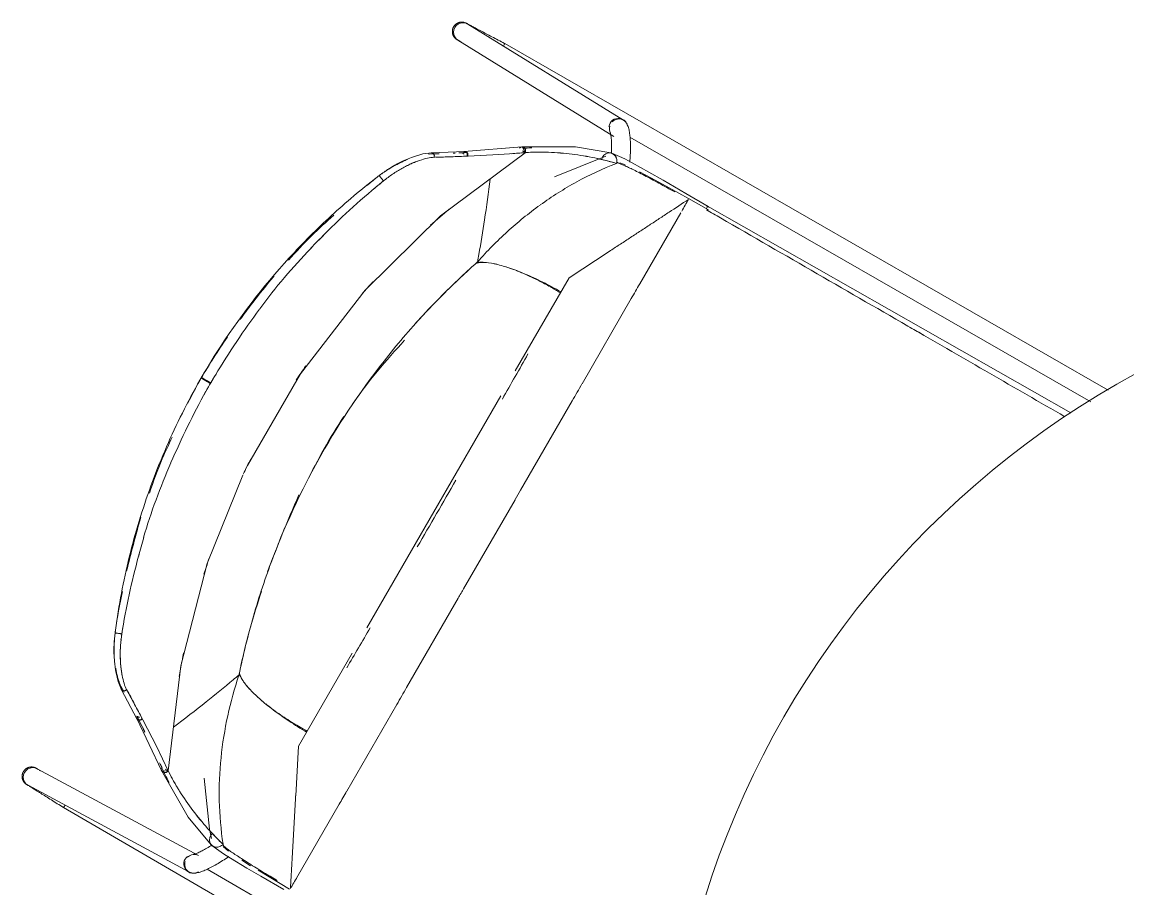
# Model space of a CAD drawing. Header units: millimetres. Extents: x 155927 to 317870, y -36033 to 97293.
# Drawn here: x 194627 to 195272, y 33082 to 33588 of the extents above; entities that cross this region are included whole.
import ezdxf

# ---------------------------------------------------------------- set-up
doc = ezdxf.new("R2010")
doc.units = ezdxf.units.MM
doc.header["$MEASUREMENT"] = 0
doc.layers.add('I-FURN', color=8, linetype='CONTINUOUS', lineweight=9)

msp = doc.modelspace()

# ---------------------------------------------------------------- linework, layer by layer
at = {"layer": 'I-FURN'}
for p, q in [((194878.51, 33583.99), (194878.58, 33584.2)), ((194878.58, 33584.2), (194878.66, 33584.41)), ((194878.66, 33584.41), (194878.75, 33584.61)), ((194878.75, 33584.61), (194878.85, 33584.8)), ((194878.85, 33584.8), (194878.95, 33585)), ((194878.95, 33585), (194878.96, 33585.02)), ((194878.96, 33585.02), (194879.08, 33585.21)), ((194879.08, 33585.21), (194879.2, 33585.39)), ((194879.13, 33583.32), (194879.67, 33584.64)), ((194879.2, 33585.39), (194879.33, 33585.57)), ((194879.33, 33585.57), (194879.46, 33585.74)), ((194879.46, 33585.74), (194879.6, 33585.91)), ((194879.6, 33585.91), (194879.75, 33586.08)), ((194879.67, 33584.64), (194880.54, 33585.79)), ((194879.75, 33586.08), (194879.91, 33586.23)), ((194879.91, 33586.23), (194880.07, 33586.38)), ((194880.07, 33586.38), (194880.23, 33586.52)), ((194880.23, 33586.52), (194880.41, 33586.66)), ((194880.41, 33586.66), (194880.58, 33586.79)), ((194880.54, 33585.79), (194881.66, 33586.67)), ((194880.58, 33586.79), (194880.77, 33586.91)), ((194880.77, 33586.91), (194880.95, 33587.03)), ((194880.95, 33587.03), (194881.15, 33587.14)), ((194881.15, 33587.14), (194881.34, 33587.24)), ((194881.34, 33587.24), (194881.54, 33587.33)), ((194881.54, 33587.33), (194881.75, 33587.41)), ((194881.66, 33586.67), (194882.97, 33587.24)), ((194881.75, 33587.41), (194881.95, 33587.49)), ((194881.95, 33587.49), (194882.16, 33587.55)), ((194882.16, 33587.55), (194882.37, 33587.61)), ((194882.37, 33587.61), (194882.59, 33587.66)), ((194882.59, 33587.66), (194882.8, 33587.7)), ((194882.8, 33587.7), (194883.02, 33587.74)), ((194882.97, 33587.24), (194884.36, 33587.44)), ((194883.02, 33587.74), (194883.24, 33587.76)), ((194883.24, 33587.76), (194883.46, 33587.78)), ((194883.46, 33587.78), (194883.68, 33587.78)), ((194883.68, 33587.78), (194883.9, 33587.78)), ((194883.9, 33587.78), (194884.12, 33587.77)), ((194884.12, 33587.77), (194884.34, 33587.75)), ((194884.34, 33587.75), (194884.56, 33587.72)), ((194884.36, 33587.44), (194885.76, 33587.27)), ((194884.56, 33587.72), (194884.77, 33587.68)), ((194884.77, 33587.68), (194884.99, 33587.64)), ((194884.99, 33587.64), (194885.2, 33587.58)), ((194885.2, 33587.58), (194885.41, 33587.52)), ((194885.41, 33587.52), (194885.62, 33587.45)), ((194885.62, 33587.45), (194885.83, 33587.37)), ((194885.76, 33587.27), (194887.06, 33586.74)), ((194885.83, 33587.37), (194886.03, 33587.28)), ((194886.03, 33587.28), (194886.23, 33587.19)), ((194886.23, 33587.19), (194886.31, 33587.14)), ((194886.32, 33587.14), (194886.31, 33587.14)), ((194886.31, 33587.14), (194886.33, 33587.13)), ((194886.36, 33587.12), (194886.32, 33587.14)), ((194886.33, 33587.13), (194886.38, 33587.1)), ((194886.44, 33587.08), (194886.36, 33587.12)), ((194886.38, 33587.1), (194886.48, 33587.05)), ((194886.55, 33587.01), (194886.44, 33587.08)), ((194886.48, 33587.05), (194886.61, 33586.98)), ((194886.71, 33586.93), (194886.55, 33587.01)), ((194886.61, 33586.98), (194886.78, 33586.89)), ((194886.9, 33586.83), (194886.71, 33586.93)), ((194886.78, 33586.89), (194886.99, 33586.78)), ((194886.99, 33586.78), (194887.23, 33586.66)), ((194978.16, 33530.47), (194887.2, 33586.66)), ((194887.23, 33586.66), (194887.51, 33586.51)), ((194887.51, 33586.51), (194887.82, 33586.34)), ((194887.82, 33586.34), (194888.17, 33586.16)), ((194888.17, 33586.16), (194888.56, 33585.95)), ((194888.56, 33585.95), (194888.97, 33585.73)), ((194888.97, 33585.73), (194889.43, 33585.49)), ((194889.43, 33585.49), (194889.91, 33585.24)), ((194889.91, 33585.24), (194890.43, 33584.96)), ((194890.43, 33584.96), (194890.98, 33584.67)), ((194890.98, 33584.67), (194891.55, 33584.36)), ((194891.55, 33584.36), (194892.16, 33584.04)), ((194878.23, 33582.26), (194878.24, 33582.48)), ((194878.24, 33582.04), (194878.23, 33582.26)), ((194878.24, 33582.48), (194878.25, 33582.7)), ((194878.25, 33581.82), (194878.24, 33582.04)), ((194878.25, 33582.7), (194878.27, 33582.92)), ((194878.28, 33581.6), (194878.25, 33581.82)), ((194878.27, 33582.92), (194878.3, 33583.14)), ((194878.31, 33581.39), (194878.28, 33581.6)), ((194878.3, 33583.14), (194878.34, 33583.36)), ((194878.35, 33581.17), (194878.31, 33581.39)), ((194878.34, 33583.36), (194878.39, 33583.57)), ((194878.4, 33580.96), (194878.35, 33581.17)), ((194878.39, 33583.57), (194878.44, 33583.78)), ((194878.45, 33580.74), (194878.4, 33580.96)), ((194878.44, 33583.78), (194878.51, 33583.99)), ((194878.52, 33580.53), (194878.45, 33580.74)), ((194878.59, 33580.33), (194878.52, 33580.53)), ((194878.68, 33580.12), (194878.59, 33580.33)), ((194878.77, 33579.92), (194878.68, 33580.12)), ((194878.87, 33579.73), (194878.77, 33579.92)), ((194878.97, 33579.53), (194878.87, 33579.73)), ((194878.93, 33581.9), (194879.13, 33583.32)), ((194879.1, 33580.49), (194878.93, 33581.9)), ((194879.09, 33579.34), (194878.97, 33579.53)), ((194879.21, 33579.16), (194879.09, 33579.34)), ((194879.63, 33579.17), (194879.1, 33580.49)), ((194879.34, 33578.98), (194879.21, 33579.16)), ((194879.47, 33578.81), (194879.34, 33578.98)), ((194879.61, 33578.64), (194879.47, 33578.81)), ((194879.76, 33578.48), (194879.61, 33578.64)), ((194880.48, 33578.05), (194879.63, 33579.17)), ((194879.92, 33578.32), (194879.76, 33578.48)), ((194880.08, 33578.17), (194879.92, 33578.32)), ((194880.25, 33578.03), (194880.08, 33578.17)), ((194880.42, 33577.89), (194880.25, 33578.03)), ((194880.6, 33577.77), (194880.42, 33577.89)), ((194881.59, 33577.2), (194880.48, 33578.05)), ((194880.78, 33577.64), (194880.6, 33577.77)), ((194892.16, 33584.04), (194892.8, 33583.71)), ((194892.8, 33583.71), (194893.46, 33583.35)), ((194893.46, 33583.35), (194894.15, 33582.99)), ((194894.15, 33582.99), (194894.86, 33582.61)), ((194894.86, 33582.61), (194895.6, 33582.22)), ((194895.6, 33582.22), (194896.36, 33581.82)), ((194896.36, 33581.82), (194897.15, 33581.4)), ((194897.15, 33581.4), (194897.95, 33580.98)), ((194897.95, 33580.98), (194898.77, 33580.54)), ((194898.77, 33580.54), (194899.61, 33580.09)), ((194899.61, 33580.09), (194900.47, 33579.64)), ((194900.47, 33579.64), (194901.34, 33579.18)), ((194901.34, 33579.18), (194902.23, 33578.71)), ((194902.23, 33578.71), (194903.13, 33578.23)), ((194903.13, 33578.23), (194904.03, 33577.75)), ((194904.03, 33577.75), (194904.95, 33577.27)), ((194880.97, 33577.53), (194880.78, 33577.64)), ((194881.16, 33577.42), (194880.97, 33577.53)), ((194881.18, 33577.41), (194881.16, 33577.42)), ((194881.16, 33577.42), (194881.18, 33577.41)), ((194881.23, 33577.39), (194881.18, 33577.41)), ((194881.18, 33577.41), (194881.24, 33577.38)), ((194881.32, 33577.34), (194881.23, 33577.39)), ((194881.24, 33577.38), (194881.33, 33577.33)), ((194881.45, 33577.27), (194881.32, 33577.34)), ((194881.33, 33577.33), (194881.46, 33577.26)), ((194881.45, 33577.28), (194972.38, 33521.11)), ((194881.61, 33577.18), (194881.45, 33577.27)), ((194881.46, 33577.26), (194881.63, 33577.17)), ((194881.81, 33577.08), (194881.61, 33577.18)), ((194881.63, 33577.17), (194881.75, 33577.11)), ((194882.05, 33576.95), (194881.81, 33577.08)), ((194882.33, 33576.8), (194882.05, 33576.95)), ((194882.64, 33576.64), (194882.33, 33576.8)), ((194882.99, 33576.46), (194882.64, 33576.64)), ((194883.37, 33576.25), (194882.99, 33576.46)), ((194904.95, 33577.27), (194905.88, 33576.78)), ((194905.88, 33576.78), (194906.81, 33576.28)), ((194906.81, 33576.28), (194907.75, 33575.79)), ((194907.75, 33575.79), (194908.69, 33575.29)), ((194908.01, 33573.68), (194908.43, 33574.49)), ((194908.43, 33574.49), (194908.69, 33575.03)), ((194908.69, 33575.29), (194908.76, 33575.25)), ((194908.69, 33575.03), (194908.77, 33575.25)), ((195260.69, 33373.07), (194908.77, 33575.25)), ((194979.32, 33529.57), (194979.8, 33528.87)), ((194979.8, 33528.87), (194980.18, 33528.19)), ((194980.18, 33528.19), (194980.48, 33527.53)), ((194980.48, 33527.53), (194980.73, 33526.88)), ((194980.73, 33526.88), (194980.94, 33526.24)), ((194980.94, 33526.24), (194981.12, 33525.59)), ((194970.34, 33523.28), (194970.35, 33523.23)), ((194970.35, 33523.23), (194970.4, 33523.1)), ((194970.4, 33523.1), (194970.46, 33522.89)), ((194970.46, 33522.89), (194970.53, 33522.62)), ((194970.53, 33522.62), (194970.6, 33522.28)), ((194970.6, 33522.28), (194970.67, 33521.88)), ((194970.67, 33521.88), (194970.74, 33521.43)), ((194970.74, 33521.43), (194970.81, 33520.93)), ((194970.81, 33520.93), (194970.87, 33520.38)), ((194970.87, 33520.38), (194970.93, 33519.79)), ((194970.93, 33519.79), (194970.98, 33519.16)), ((194981.12, 33525.59), (194981.28, 33524.93)), ((194981.28, 33524.93), (194981.42, 33524.25)), ((194981.42, 33524.25), (194981.55, 33523.56)), ((194981.55, 33523.56), (194981.65, 33522.84)), ((194981.65, 33522.84), (194981.75, 33522.1)), ((194981.75, 33522.1), (194981.83, 33521.34)), ((194981.76, 33520.64), (195250.6, 33366.19)), ((194981.83, 33521.34), (194981.91, 33520.56)), ((194981.91, 33520.56), (194981.97, 33519.74)), ((194981.97, 33519.74), (194982.02, 33518.91)), ((194885.16, 33512.28), (194918.67, 33514.92)), ((194918.67, 33514.92), (194949.98, 33515.03)), ((194920.62, 33511.64), (194919.1, 33514.92)), ((194919.1, 33514.92), (194919.57, 33514.82)), ((194919.57, 33514.82), (194920, 33514.62)), ((194920, 33514.62), (194920.38, 33514.32)), ((194920.38, 33514.32), (194920.68, 33513.94)), ((194920.68, 33513.94), (194920.88, 33513.51)), ((194920.88, 33513.51), (194920.98, 33513.03)), ((194949.98, 33515.03), (194970.73, 33511.46)), ((194970.98, 33519.16), (194971.02, 33518.49)), ((194971.02, 33518.49), (194971.06, 33517.78)), ((194971.06, 33517.78), (194971.09, 33517.04)), ((194971.09, 33517.04), (194971.11, 33516.26)), ((194971.11, 33513.77), (194971.1, 33512.88)), ((194971.11, 33516.26), (194971.12, 33515.46)), ((194971.12, 33514.63), (194971.11, 33513.77)), ((194971.12, 33515.46), (194971.12, 33514.63)), ((194982.02, 33518.91), (194982.06, 33518.05)), ((194982.06, 33518.05), (194982.09, 33517.16)), ((194982.09, 33517.16), (194982.11, 33516.25)), ((194982.11, 33513.4), (194982.09, 33512.41)), ((194982.11, 33516.25), (194982.12, 33515.32)), ((194982.12, 33514.37), (194982.11, 33513.4)), ((194982.12, 33515.32), (194982.12, 33514.37)), ((194844.72, 33504.27), (194849.58, 33506.8)), ((194849.58, 33506.8), (194854.32, 33508.83)), ((194854.32, 33508.83), (194860.94, 33510.88)), ((194860.94, 33510.88), (194866.27, 33511.55)), ((194864.24, 33510.78), (194870.38, 33510.99)), ((194866.1, 33511.54), (194885.59, 33512.3)), ((194874.11, 33509.09), (194867.49, 33508.88)), ((194920.74, 33511.57), (194871.36, 33474.66)), ((194878.69, 33511.32), (194879.9, 33511.37)), ((194887.53, 33509.59), (194881.18, 33509.34)), ((194882.27, 33511.47), (194884.23, 33511.56)), ((194883.96, 33511.55), (194885.16, 33510.67)), ((194884.23, 33511.56), (194886.58, 33511.67)), ((194884.97, 33512.25), (194884.59, 33512.12)), ((194885.38, 33512.27), (194884.97, 33512.25)), ((194885.78, 33512.18), (194885.38, 33512.27)), ((194886.14, 33511.98), (194885.78, 33512.18)), ((194886.69, 33511.31), (194886.45, 33511.68)), ((194886.67, 33509.55), (194886.83, 33509.97)), ((194886.83, 33510.88), (194886.69, 33511.31)), ((194886.88, 33510.43), (194886.83, 33510.88)), ((194886.83, 33509.97), (194886.88, 33510.43)), ((194905.36, 33510.48), (194887.53, 33509.59)), ((194920.74, 33511.57), (194905.36, 33510.48)), ((194919.09, 33512.6), (194920.62, 33511.64)), ((194919.09, 33512.6), (194920.62, 33511.64)), ((194920.62, 33511.65), (194919.14, 33512.62)), ((194919.15, 33512.62), (194920.62, 33511.64)), ((194920.84, 33512.08), (194920.62, 33511.64)), ((194920.96, 33512.55), (194920.84, 33512.08)), ((194920.98, 33513.03), (194920.96, 33512.55)), ((194967.67, 33509.51), (194937.8, 33497.42)), ((194965.16, 33507.51), (194965.72, 33508.96)), ((194965.72, 33508.96), (194966.63, 33510.14)), ((194966.63, 33510.14), (194967.78, 33510.97)), ((194967.78, 33510.97), (194969.03, 33511.42)), ((194969.03, 33511.42), (194969.65, 33511.51)), ((194969.65, 33511.51), (194970.26, 33511.51)), ((194970.15, 33511.56), (194971.27, 33511.29)), ((194970.26, 33511.51), (194971.3, 33511.35)), ((194971.07, 33511.98), (194971.04, 33511.05)), ((194971.1, 33512.88), (194971.07, 33511.98)), ((194971.3, 33511.35), (194978.76, 33507.96)), ((194972.28, 33510.73), (194973.13, 33509.91)), ((194973.13, 33509.91), (194973.74, 33508.9)), ((194978.76, 33507.96), (194983.12, 33505.65)), ((194981.85, 33507.2), (194981.77, 33506.11)), ((194981.92, 33508.27), (194981.85, 33507.2)), ((194981.97, 33509.32), (194981.92, 33508.27)), ((194982.02, 33510.37), (194981.97, 33509.32)), ((194982.06, 33511.4), (194982.02, 33510.37)), ((194982.09, 33512.41), (194982.06, 33511.4)), ((194840.05, 33501.41), (194844.72, 33504.27)), ((194974.08, 33505.87), (194974.99, 33505.87)), ((194976.01, 33505.62), (194978.94, 33504.53)), ((194983.12, 33505.65), (194992.82, 33500.29)), ((194987.38, 33500.48), (194994.4, 33496.77)), ((194835.64, 33498.16), (194835.57, 33498.24)), ((194835.77, 33497.99), (194835.64, 33498.16)), ((194835.97, 33497.74), (194835.77, 33497.99)), ((194836.22, 33497.43), (194835.97, 33497.74)), ((194836.51, 33497.07), (194836.22, 33497.43)), ((194836.81, 33496.69), (194836.51, 33497.07)), ((194837.12, 33496.31), (194836.81, 33496.69)), ((194837.4, 33495.95), (194837.12, 33496.31)), ((194837.66, 33495.63), (194837.4, 33495.95)), ((194837.86, 33495.37), (194837.66, 33495.63)), ((194838, 33495.19), (194837.86, 33495.37)), ((194838.07, 33495.1), (194838, 33495.19)), ((194992.82, 33500.29), (195001.13, 33495.55)), ((194994.4, 33496.77), (195004.76, 33491.09)), ((195001.13, 33495.55), (195014.43, 33487.81)), ((195003.69, 33490.97), (195008.01, 33488.66)), ((195004.76, 33491.09), (195015.96, 33484.8)), ((195014.43, 33487.81), (195027.49, 33480.11)), ((195015.96, 33484.8), (195027.6, 33478.19)), ((194871.36, 33474.66), (194827.37, 33431.38)), ((195011.44, 33476.46), (194987.5, 33434.98)), ((195026.44, 33478.94), (195026.69, 33479.44)), ((195026.82, 33480.28), (195026.62, 33480.05)), ((195026.69, 33479.44), (195026.87, 33479.85)), ((195026.95, 33480.38), (195026.82, 33480.28)), ((195026.87, 33479.85), (195026.98, 33480.15)), ((195027.01, 33480.33), (195026.95, 33480.38)), ((195026.98, 33480.15), (195027.01, 33480.33)), ((195026.99, 33480.37), (195238.91, 33359.76)), ((194946.3, 33438.55), (194969.76, 33453.95)), ((194914.95, 33384.26), (194946.3, 33438.55)), ((194827.37, 33431.38), (194789.57, 33382.54)), ((194982.58, 33426.47), (194953.87, 33376.74)), ((194731.8, 33379.96), (194731.71, 33380.02)), ((194732.07, 33379.81), (194731.8, 33379.96)), ((194731.94, 33380.42), (194732.03, 33380.36)), ((194732.03, 33380.36), (194732.3, 33380.21)), ((194732.5, 33379.56), (194732.07, 33379.81)), ((194732.3, 33380.21), (194732.73, 33379.96)), ((194733.06, 33379.24), (194732.5, 33379.56)), ((194732.73, 33379.96), (194733.29, 33379.64)), ((194733.71, 33378.86), (194733.06, 33379.24)), ((194733.29, 33379.64), (194733.94, 33379.26)), ((194734.41, 33378.46), (194733.71, 33378.86)), ((194733.94, 33379.26), (194734.64, 33378.86)), ((194735.1, 33378.06), (194734.41, 33378.46)), ((194734.64, 33378.86), (194735.33, 33378.45)), ((194735.76, 33377.68), (194735.1, 33378.06)), ((194735.33, 33378.45), (194735.98, 33378.08)), ((194735.98, 33378.08), (194736.54, 33377.75)), ((194789.57, 33382.54), (194758.68, 33329.04)), ((194736.31, 33377.36), (194735.76, 33377.68)), ((194736.74, 33377.11), (194736.31, 33377.36)), ((194736.54, 33377.75), (194736.97, 33377.51)), ((194737.01, 33376.96), (194736.74, 33377.11)), ((194736.97, 33377.51), (194737.24, 33377.35)), ((194867.42, 33301.93), (194906.49, 33369.61)), ((194948.17, 33366.87), (194918.07, 33314.73)), ((194758.68, 33329.04), (194756.23, 33323.96)), ((194755.96, 33323.39), (194735.28, 33271.88)), ((194914.78, 33309.03), (194884.74, 33257.01)), ((194828.34, 33234.25), (194867.42, 33301.93)), ((194735.28, 33271.88), (194719.8, 33212.15)), ((194881.62, 33251.59), (194851.57, 33199.55)), ((194681.49, 33231.36), (194681.59, 33231.34)), ((194681.59, 33231.34), (194681.8, 33231.31)), ((194681.8, 33231.31), (194682.12, 33231.26)), ((194682.12, 33231.26), (194682.51, 33231.2)), ((194682.51, 33231.2), (194682.97, 33231.13)), ((194682.97, 33231.13), (194683.45, 33231.06)), ((194683.45, 33231.06), (194683.93, 33230.98)), ((194683.93, 33230.98), (194684.39, 33230.92)), ((194684.39, 33230.92), (194684.79, 33230.86)), ((194684.79, 33230.86), (194685.11, 33230.81)), ((194685.11, 33230.81), (194685.33, 33230.78)), ((194680.98, 33225.9), (194680.84, 33220.42)), ((194680.84, 33220.42), (194681.08, 33214.94)), ((194788.54, 33165.31), (194819.88, 33219.6)), ((194681.08, 33214.94), (194681.69, 33209.83)), ((194719.8, 33212.15), (194712.52, 33150.93)), ((194681.69, 33209.83), (194683.22, 33203.07)), ((194683.22, 33203.07), (194685.31, 33198.12)), ((194684.94, 33200.29), (194686.76, 33196.87)), ((194685.18, 33199.18), (194685.12, 33198.78)), ((194685.12, 33198.78), (194685.18, 33198.4)), ((194685.34, 33199.57), (194685.18, 33199.18)), ((194685.18, 33198.4), (194685.35, 33198.05)), ((194685.27, 33198.18), (194694.2, 33181.24)), ((194685.35, 33198.05), (194685.62, 33197.77)), ((194685.62, 33197.77), (194685.97, 33197.57)), ((194686.37, 33197.47), (194686.8, 33197.47)), ((194686.8, 33197.47), (194687.23, 33197.57)), ((194687.23, 33197.57), (194687.63, 33197.77)), ((194687.63, 33197.77), (194687.97, 33198.06)), ((194687.97, 33198.06), (194688.24, 33198.4)), ((194697.64, 33180.68), (194688.23, 33198.39)), ((194845.82, 33189.6), (194816.6, 33138.98)), ((194693.97, 33181.97), (194694.05, 33181.57)), ((194694.12, 33181.43), (194694.05, 33181.83)), ((194694.05, 33181.57), (194694.24, 33181.21)), ((194694.31, 33181.07), (194694.12, 33181.43)), ((194694.12, 33181.39), (194708.59, 33151.05)), ((194695.7, 33182.12), (194694.15, 33182.79)), ((194694.22, 33182.65), (194695.8, 33181.97)), ((194694.24, 33181.21), (194694.52, 33180.91)), ((194694.28, 33182.55), (194698.77, 33173.76)), ((194694.59, 33180.77), (194694.31, 33181.07)), ((194694.87, 33180.69), (194695.29, 33180.57)), ((194695.36, 33180.43), (194694.95, 33180.55)), ((194695.29, 33180.57), (194695.73, 33180.55)), ((194695.8, 33180.42), (194695.36, 33180.43)), ((194695.73, 33180.55), (194696.17, 33180.64)), ((194696.24, 33180.5), (194695.8, 33180.42)), ((194696.17, 33180.64), (194696.59, 33180.83)), ((194696.66, 33180.69), (194696.24, 33180.5)), ((194696.59, 33180.83), (194696.95, 33181.1)), ((194697.02, 33180.96), (194696.66, 33180.69)), ((194696.95, 33181.1), (194697.24, 33181.44)), ((194697.31, 33181.31), (194697.02, 33180.96)), ((194705.78, 33164.79), (194697.64, 33180.68)), ((194786.88, 33136.34), (194788.54, 33165.31)), ((194712.52, 33150.93), (194705.78, 33164.79)), ((194629.48, 33152.02), (194629.66, 33152.15)), ((194629.66, 33152.15), (194629.84, 33152.27)), ((194629.84, 33152.27), (194630.03, 33152.38)), ((194630.03, 33152.38), (194630.22, 33152.49)), ((194630.22, 33152.49), (194630.42, 33152.59)), ((194630.42, 33152.59), (194630.62, 33152.68)), ((194630.62, 33152.68), (194630.82, 33152.76)), ((194630.71, 33151.98), (194632.02, 33152.53)), ((194630.82, 33152.76), (194631.03, 33152.84)), ((194631.03, 33152.84), (194631.24, 33152.9)), ((194631.24, 33152.9), (194631.45, 33152.96)), ((194631.45, 33152.96), (194631.67, 33153.01)), ((194631.67, 33153.01), (194631.88, 33153.05)), ((194631.88, 33153.05), (194632.1, 33153.08)), ((194632.02, 33152.53), (194633.43, 33152.73)), ((194632.1, 33153.08), (194632.32, 33153.1)), ((194632.32, 33153.1), (194632.54, 33153.12)), ((194632.54, 33153.12), (194632.76, 33153.12)), ((194632.76, 33153.12), (194632.98, 33153.12)), ((194632.98, 33153.12), (194633.2, 33153.11)), ((194633.2, 33153.11), (194633.42, 33153.09)), ((194633.42, 33153.09), (194633.64, 33153.06)), ((194633.43, 33152.73), (194634.82, 33152.56)), ((194633.64, 33153.06), (194633.85, 33153.02)), ((194633.85, 33153.02), (194634.07, 33152.97)), ((194634.07, 33152.97), (194634.28, 33152.92)), ((194634.28, 33152.92), (194634.49, 33152.85)), ((194634.49, 33152.85), (194634.7, 33152.78)), ((194634.7, 33152.78), (194634.9, 33152.7)), ((194634.82, 33152.56), (194636.12, 33152.02)), ((194634.9, 33152.7), (194635.1, 33152.61)), ((194635.1, 33152.61), (194635.3, 33152.51)), ((194635.3, 33152.51), (194635.5, 33152.41)), ((194635.5, 33152.41), (194635.68, 33152.3)), ((194635.68, 33152.3), (194635.71, 33152.28)), ((194635.75, 33152.25), (194635.71, 33152.28)), ((194635.71, 33152.28), (194635.71, 33152.28)), ((194635.71, 33152.28), (194635.72, 33152.27)), ((194635.72, 33152.27), (194635.78, 33152.24)), ((194635.83, 33152.21), (194635.75, 33152.25)), ((194635.78, 33152.24), (194635.87, 33152.18)), ((194635.94, 33152.14), (194635.83, 33152.21)), ((194635.87, 33152.18), (194635.99, 33152.1)), ((194636.09, 33152.04), (194635.94, 33152.14)), ((194730.08, 33101.44), (194635.97, 33152.1)), ((194635.99, 33152.1), (194636.16, 33152)), ((194636.27, 33151.93), (194636.09, 33152.04)), ((194708.08, 33154.62), (194708.89, 33152.87)), ((194627.28, 33147.56), (194627.29, 33147.78)), ((194627.29, 33147.34), (194627.28, 33147.56)), ((194627.29, 33147.78), (194627.3, 33148)), ((194627.31, 33147.12), (194627.29, 33147.34)), ((194627.3, 33148), (194627.32, 33148.22)), ((194627.33, 33146.91), (194627.31, 33147.12)), ((194627.32, 33148.22), (194627.35, 33148.44)), ((194627.36, 33146.69), (194627.33, 33146.91)), ((194627.35, 33148.44), (194627.38, 33148.66)), ((194627.41, 33146.47), (194627.36, 33146.69)), ((194627.38, 33148.66), (194627.43, 33148.87)), ((194627.46, 33146.26), (194627.41, 33146.47)), ((194627.43, 33148.87), (194627.48, 33149.09)), ((194627.51, 33146.05), (194627.46, 33146.26)), ((194627.48, 33149.09), (194627.54, 33149.3)), ((194627.58, 33145.84), (194627.51, 33146.05)), ((194627.54, 33149.3), (194627.62, 33149.51)), ((194627.66, 33145.63), (194627.58, 33145.84)), ((194627.62, 33149.51), (194627.7, 33149.71)), ((194627.74, 33145.43), (194627.66, 33145.63)), ((194627.7, 33149.71), (194627.78, 33149.91)), ((194627.78, 33149.91), (194627.88, 33150.11)), ((194627.88, 33150.11), (194627.98, 33150.3)), ((194627.95, 33147.22), (194628.15, 33148.64)), ((194628.11, 33145.81), (194627.95, 33147.22)), ((194627.98, 33150.3), (194628.03, 33150.39)), ((194628.03, 33150.39), (194628.14, 33150.57)), ((194628.63, 33144.5), (194628.11, 33145.81)), ((194628.14, 33150.57), (194628.26, 33150.76)), ((194628.15, 33148.64), (194628.71, 33149.96)), ((194628.26, 33150.76), (194628.39, 33150.94)), ((194628.39, 33150.94), (194628.53, 33151.11)), ((194628.53, 33151.11), (194628.67, 33151.28)), ((194628.67, 33151.28), (194628.82, 33151.44)), ((194628.71, 33149.96), (194629.58, 33151.1)), ((194628.82, 33151.44), (194628.98, 33151.59)), ((194628.98, 33151.59), (194629.14, 33151.74)), ((194629.14, 33151.74), (194629.31, 33151.88)), ((194629.31, 33151.88), (194629.48, 33152.02)), ((194629.58, 33151.1), (194630.71, 33151.98)), ((194636.16, 33152), (194636.35, 33151.88)), ((194636.35, 33151.88), (194636.59, 33151.73)), ((194636.59, 33151.73), (194636.85, 33151.56)), ((194636.85, 33151.56), (194637.15, 33151.37)), ((194637.15, 33151.37), (194637.49, 33151.16)), ((194637.49, 33151.16), (194637.86, 33150.93)), ((194708.59, 33151.05), (194724.15, 33123.88)), ((194708.81, 33150.68), (194710.56, 33150.84)), ((194709.13, 33150.32), (194708.81, 33150.68)), ((194709.52, 33150.05), (194709.13, 33150.32)), ((194709.96, 33149.87), (194709.52, 33150.05)), ((194710.44, 33149.8), (194709.96, 33149.87)), ((194710.92, 33149.84), (194710.44, 33149.8)), ((194712.41, 33151), (194710.81, 33151.85)), ((194712.41, 33151), (194710.81, 33151.85)), ((194712.4, 33151), (194710.82, 33151.79)), ((194710.82, 33151.79), (194712.41, 33150.99)), ((194711.38, 33150), (194710.92, 33149.84)), ((194710.97, 33150.87), (194712.4, 33151)), ((194711.79, 33150.25), (194711.38, 33150)), ((194712.14, 33150.59), (194711.79, 33150.25)), ((194712.4, 33151), (194712.14, 33150.59)), ((194733.44, 33146.69), (194736.49, 33116.92)), ((194627.83, 33145.23), (194627.74, 33145.43)), ((194627.93, 33145.03), (194627.83, 33145.23)), ((194628.04, 33144.84), (194627.93, 33145.03)), ((194628.16, 33144.65), (194628.04, 33144.84)), ((194628.28, 33144.47), (194628.16, 33144.65)), ((194628.41, 33144.29), (194628.28, 33144.47)), ((194628.54, 33144.12), (194628.41, 33144.29)), ((194628.69, 33143.95), (194628.54, 33144.12)), ((194629.47, 33143.38), (194628.63, 33144.5)), ((194628.84, 33143.79), (194628.69, 33143.95)), ((194628.99, 33143.64), (194628.84, 33143.79)), ((194629.16, 33143.49), (194628.99, 33143.64)), ((194629.33, 33143.35), (194629.16, 33143.49)), ((194629.5, 33143.21), (194629.33, 33143.35)), ((194630.58, 33142.52), (194629.47, 33143.38)), ((194629.68, 33143.08), (194629.5, 33143.21)), ((194629.86, 33142.96), (194629.68, 33143.08)), ((194629.88, 33142.95), (194629.86, 33142.96)), ((194629.86, 33142.96), (194629.88, 33142.95)), ((194629.94, 33142.91), (194629.88, 33142.95)), ((194629.88, 33142.95), (194629.93, 33142.92)), ((194629.93, 33142.92), (194630.03, 33142.86)), ((194630.03, 33142.86), (194629.94, 33142.91)), ((194630.16, 33142.78), (194630.03, 33142.86)), ((194630.03, 33142.86), (194630.15, 33142.78)), ((194630.15, 33142.78), (194630.31, 33142.68)), ((194630.33, 33142.67), (194630.16, 33142.78)), ((194630.31, 33142.68), (194630.43, 33142.61)), ((194630.53, 33142.55), (194630.33, 33142.67)), ((194630.76, 33142.4), (194630.53, 33142.55)), ((194630.72, 33142.44), (194724.86, 33091.75)), ((194631.03, 33142.23), (194630.76, 33142.4)), ((194631.34, 33142.04), (194631.03, 33142.23)), ((194631.67, 33141.83), (194631.34, 33142.04)), ((194632.05, 33141.59), (194631.67, 33141.83)), ((194632.45, 33141.34), (194632.05, 33141.59)), ((194632.89, 33141.07), (194632.45, 33141.34)), ((194633.35, 33140.77), (194632.89, 33141.07)), ((194633.85, 33140.46), (194633.35, 33140.77)), ((194634.38, 33140.13), (194633.85, 33140.46)), ((194634.94, 33139.78), (194634.38, 33140.13)), ((194635.52, 33139.42), (194634.94, 33139.78)), ((194636.13, 33139.03), (194635.52, 33139.42)), ((194636.77, 33138.63), (194636.13, 33139.03)), ((194637.43, 33138.22), (194636.77, 33138.63)), ((194638.12, 33137.79), (194637.43, 33138.22)), ((194638.83, 33137.34), (194638.12, 33137.79)), ((194639.56, 33136.88), (194638.83, 33137.34)), ((194640.31, 33136.41), (194639.56, 33136.88)), ((194641.09, 33135.93), (194640.31, 33136.41)), ((194641.88, 33135.43), (194641.09, 33135.93)), ((194642.68, 33134.93), (194641.88, 33135.43)), ((194643.51, 33134.41), (194642.68, 33134.93)), ((194644.34, 33133.88), (194643.51, 33134.41)), ((194645.19, 33133.35), (194644.34, 33133.88)), ((194646.05, 33132.81), (194645.19, 33133.35)), ((194646.93, 33132.27), (194646.05, 33132.81)), ((194647.81, 33131.71), (194646.93, 33132.27)), ((194648.7, 33131.16), (194647.81, 33131.71)), ((194649.59, 33130.6), (194648.7, 33131.16)), ((194650.49, 33130.03), (194649.59, 33130.6)), ((194651.39, 33129.47), (194650.49, 33130.03)), ((194651.39, 33129.46), (194651.54, 33129.64)), ((194651.39, 33129.46), (195002.44, 32925.77)), ((194651.54, 33129.64), (194651.88, 33130.13)), ((194651.88, 33130.13), (194652.37, 33130.9)), ((194812.21, 33131.37), (194787.28, 33088.19)), ((194724.15, 33123.88), (194737.61, 33107.69)), ((194736.49, 33116.92), (194737.77, 33111.33)), ((194738.25, 33114.49), (194737.28, 33113.28)), ((194736.72, 33111.9), (194736.57, 33110.49)), ((194736.57, 33110.49), (194736.8, 33109.19)), ((194736.57, 33106.67), (194737.34, 33107.14)), ((194737.28, 33113.28), (194736.72, 33111.9)), ((194736.8, 33109.19), (194737.04, 33108.6)), ((194737.04, 33108.6), (194737.34, 33108.07)), ((194738.03, 33107.31), (194737.23, 33108.15)), ((194737.34, 33108.07), (194738, 33107.26)), ((194737.34, 33107.14), (194738.13, 33107.63)), ((194738, 33107.26), (194744.66, 33102.49)), ((194727.18, 33102.13), (194727.23, 33102.13)), ((194727.23, 33102.13), (194727.37, 33102.16)), ((194727.37, 33102.16), (194727.58, 33102.21)), ((194727.58, 33102.21), (194727.85, 33102.29)), ((194727.85, 33102.29), (194728.18, 33102.4)), ((194728.18, 33102.4), (194728.57, 33102.53)), ((194728.57, 33102.53), (194728.99, 33102.7)), ((194728.99, 33102.7), (194729.46, 33102.89)), ((194729.46, 33102.89), (194729.96, 33103.11)), ((194729.96, 33103.11), (194730.5, 33103.36)), ((194730.5, 33103.36), (194731.08, 33103.63)), ((194731.08, 33103.63), (194731.68, 33103.93)), ((194731.68, 33103.93), (194732.31, 33104.25)), ((194732.31, 33104.25), (194732.96, 33104.6)), ((194732.96, 33104.6), (194733.64, 33104.97)), ((194733.64, 33104.97), (194734.34, 33105.36)), ((194734.34, 33105.36), (194735.07, 33105.77)), ((194735.07, 33105.77), (194735.81, 33106.21)), ((194735.81, 33106.21), (194736.57, 33106.67)), ((194740.15, 33106.39), (194739.03, 33106.72)), ((194741.34, 33106.37), (194740.15, 33106.39)), ((194747.72, 33104.05), (194744.59, 33106.8)), ((194744.66, 33102.49), (194748.84, 33099.87)), ((194746.87, 33100.2), (194747.77, 33100.8)), ((194736.06, 33093.82), (194736.81, 33094.2)), ((194736.81, 33094.2), (194737.57, 33094.59)), ((194737.57, 33094.59), (194738.36, 33095.01)), ((194738.36, 33095.01), (194739.15, 33095.44)), ((194739.15, 33095.44), (194739.96, 33095.9)), ((194739.96, 33095.9), (194740.79, 33096.38)), ((194740.79, 33096.38), (194741.63, 33096.87)), ((194741.63, 33096.87), (194742.48, 33097.39)), ((194742.48, 33097.39), (194743.34, 33097.92)), ((194743.34, 33097.92), (194744.21, 33098.46)), ((194744.21, 33098.46), (194745.09, 33099.03)), ((194745.09, 33099.03), (194745.97, 33099.6)), ((194745.97, 33099.6), (194746.87, 33100.2)), ((194748.84, 33099.87), (194758.34, 33094.15)), ((194760.57, 33095.53), (194755.48, 33098.74)), ((194758.34, 33094.15), (194766.59, 33089.32)), ((194726.23, 33091.2), (194727.08, 33091.13)), ((194727.08, 33091.13), (194727.86, 33091.15)), ((194727.86, 33091.15), (194728.58, 33091.21)), ((194728.58, 33091.21), (194729.26, 33091.32)), ((194729.26, 33091.32), (194729.92, 33091.46)), ((194729.92, 33091.46), (194730.58, 33091.63)), ((194730.58, 33091.63), (194731.23, 33091.82)), ((194731.23, 33091.82), (194731.88, 33092.04)), ((194731.88, 33092.04), (194732.55, 33092.28)), ((194732.55, 33092.28), (194733.22, 33092.54)), ((194733.22, 33092.54), (194733.91, 33092.83)), ((194733.91, 33092.83), (194734.61, 33093.14)), ((194734.61, 33093.14), (194735.33, 33093.47)), ((195003.36, 32937.96), (194735.18, 33093.56)), ((194735.33, 33093.47), (194736.06, 33093.82)), ((194772.27, 33088.41), (194764.89, 33092.87)), ((194766.59, 33089.32), (194779.94, 33081.67)), ((194771.96, 33089.33), (194771.84, 33089.4)), ((194776, 33086.81), (194771.96, 33089.33)), ((194783.33, 33081.85), (194772.27, 33088.41))]:
    msp.add_line(p, q, dxfattribs=at)
msp.add_arc((195527.09, 32921.07), 525, 0, 180, dxfattribs=at)
for centre, major_axis, ratio, start_param, end_param in [((194974.96, 33526.23), (-4.37, -3.35), 0.969753, 3.920884, 5.491681), ((194975.27, 33525.79), (-2.89, -4.68), 0.969889, 5.004836, 5.790234), ((194975.27, 33525.79), (-2.89, -4.68), 0.969889, 2.386842, 4.481237), ((194974.96, 33526.23), (-4.37, -3.35), 0.969753, 2.873687, 3.920884), ((194726.94, 33096.65), (0.72, 5.45), 0.969753, 0.791505, 2.362301), ((194727.47, 33096.6), (2.61, 4.84), 0.969889, 0.234165, 1.27835), ((194727.47, 33096.6), (2.61, 4.84), 0.969889, 1.801948, 4.158143), ((194726.94, 33096.65), (0.72, 5.45), 0.969753, 2.362301, 3.141593), ((194726.94, 33096.65), (0.72, 5.45), 0.969753, 3.147699, 3.409499)]:
    msp.add_ellipse(centre, major_axis=major_axis, ratio=ratio, start_param=start_param, end_param=end_param, dxfattribs=at)
for points, knots in [([(194908.73, 33575.13), (194908.73, 33575.14), (194908.75, 33575.18), (194908.77, 33575.23), (194908.76, 33575.24), (194908.76, 33575.25)], [-0.55555556, -0.55555556, -0.55555556, -0.55555556, -0.54861111, -0.51388889, -0.48915497, -0.48915497, -0.48915497, -0.48915497]), ([(194919.1, 33514.92), (194918.87, 33514.94), (194918.42, 33514.91), (194917.86, 33514.66), (194917.57, 33514.41), (194917.47, 33514.29)], [-1, -1, -1, -1, -0.7, -0.4, -0.2, -0.2, -0.2, -0.2]), ([(194852.04, 33507.6), (194851.6, 33507.42), (194850.28, 33506.86), (194848.05, 33505.83), (194845.31, 33504.43), (194842.54, 33502.87), (194838.83, 33500.59), (194836.09, 33498.64), (194834.3, 33497.28)], [0.4578685, 0.4578685, 0.4578685, 0.4578685, 0.5, 0.5833333, 0.6666667, 0.75, 0.8333333, 1, 1, 1, 1]), ([(194852.02, 33507.8), (194850.35, 33507.12), (194846.82, 33505.49), (194841.19, 33502.27), (194837.44, 33499.64), (194835.57, 33498.24)], [-0.4938391, -0.4938391, -0.4938391, -0.4938391, -0.3333333, -0.1666667, 0, 0, 0, 0]), ([(194838.06, 33495.11), (194839.81, 33496.5), (194842.48, 33498.5), (194846.12, 33500.84), (194848.84, 33502.43), (194851.53, 33503.86), (194854.17, 33505.13), (194856.73, 33506.21), (194860.01, 33507.43), (194863.8, 33508.5), (194866.35, 33508.86), (194867.49, 33508.88)], [0, 0, 0, 0, 0.166667, 0.25, 0.333333, 0.416667, 0.5, 0.583333, 0.666667, 0.833333, 1, 1, 1, 1]), ([(194867.4, 33508.87), (194867.54, 33509.12), (194867.66, 33509.56), (194867.63, 33510.16), (194867.5, 33510.59), (194867.28, 33510.96), (194866.99, 33511.27), (194866.76, 33511.4), (194866.63, 33511.45)], [-1, -1, -1, -1, -0.8333333, -0.75, -0.6666667, -0.5833333, -0.5, -0.4166667, -0.4166667, -0.4166667, -0.4166667]), ([(194866.73, 33511.45), (194866.86, 33511.4), (194867.21, 33511.2), (194867.55, 33510.73), (194867.72, 33510.16), (194867.74, 33509.71), (194867.67, 33509.26), (194867.55, 33508.99), (194867.48, 33508.87)], [-0.5833333, -0.5833333, -0.5833333, -0.5833333, -0.5, -0.3333333, -0.25, -0.1666667, -0.0833333, 0, 0, 0, 0]), ([(194868.62, 33508.9), (194871.65, 33508.99), (194877.97, 33509.2), (194883.99, 33509.44), (194887.1, 33509.57)], [0.0589298, 0.0589298, 0.0589298, 0.0589298, 0.5, 1, 1, 1, 1]), ([(194886.87, 33511.7), (194886.96, 33511.59), (194887.12, 33511.33), (194887.27, 33510.9), (194887.33, 33510.29), (194887.23, 33509.84), (194887.1, 33509.57)], [-0.4166667, -0.4166667, -0.4166667, -0.4166667, -0.3333333, -0.25, -0.1666667, 0, 0, 0, 0]), ([(194920.62, 33511.64), (194925.24, 33511.91), (194934.44, 33512.06), (194943.53, 33511.24), (194948.07, 33510.72)], [-0.9999715, -0.9999715, -0.9999715, -0.9999715, -0.75, -0.5, -0.5, -0.5, -0.5]), ([(194973.9, 33505.34), (194969.83, 33506.55), (194961.47, 33508.64), (194948.13, 33510.91), (194936.79, 33511.84), (194930, 33511.92), (194927.79, 33511.89)], [-1, -1, -1, -1, -0.75, -0.5, -0.25, -0.129701, -0.129701, -0.129701, -0.129701]), ([(194948.07, 33510.72), (194952.58, 33510.16), (194958.94, 33509.14), (194964.89, 33507.66), (194966.64, 33507.21)], [-0.4999852, -0.4999852, -0.4999852, -0.4999852, -0.25, -0.1451812, -0.1451812, -0.1451812, -0.1451812]), ([(194973.9, 33505.33), (194974.06, 33505.82), (194974.23, 33506.83), (194974.03, 33508.33), (194973.38, 33509.66), (194972.43, 33510.62), (194971.66, 33511.02), (194971.3, 33511.15)], [-1, -1, -1, -1, -0.9038462, -0.8076923, -0.7115385, -0.6153846, -0.5384615, -0.5384615, -0.5384615, -0.5384615]), ([(195006.94, 33489.25), (195005.34, 33490.14), (195002.2, 33491.87), (194997.6, 33494.39), (194993.29, 33496.7), (194989.26, 33498.82), (194985.58, 33500.72), (194982.38, 33502.31), (194979.6, 33503.63), (194977.39, 33504.62), (194975.7, 33505.27), (194974.31, 33505.7), (194974.04, 33505.58), (194973.96, 33505.46)], [0.25, 0.25, 0.25, 0.25, 0.3125, 0.375, 0.4375, 0.5, 0.5625, 0.625, 0.6875, 0.75, 0.8125, 0.875, 0.9696726, 0.9696726, 0.9696726, 0.9696726]), ([(194834.3, 33497.28), (194825.1, 33490.17), (194807.38, 33475.23), (194774.57, 33442.36), (194744.45, 33403.11), (194718.82, 33357.57), (194701.71, 33317.51), (194689.03, 33275.81), (194683.62, 33247.34), (194681.68, 33232.93)], [0, 0, 0, 0, 0.111111, 0.222222, 0.444444, 0.583333, 0.722222, 0.861111, 1, 1, 1, 1]), ([(194835.55, 33498.21), (194835.56, 33498.2), (194835.61, 33498.14), (194835.75, 33497.97), (194835.95, 33497.72), (194836.3, 33497.3), (194836.81, 33496.66), (194837.32, 33496.03), (194837.66, 33495.61), (194837.87, 33495.36), (194838.01, 33495.18), (194838.05, 33495.12), (194838.07, 33495.1)], [-1, -1, -1, -1, -0.916667, -0.833333, -0.75, -0.666667, -0.5, -0.333333, -0.25, -0.166667, -0.083333, 0, 0, 0, 0]), ([(194900.24, 33496.23), (194899.25, 33488.21), (194897.27, 33473.44), (194894.88, 33458.9), (194893.74, 33452.23)], [-0.9812423, -0.9812423, -0.9812423, -0.9812423, -0.5, -0.0894127, -0.0894127, -0.0894127, -0.0894127]), ([(194893.03, 33447.99), (194898.46, 33454.13), (194909.93, 33465.72), (194922.7, 33476.16), (194929.39, 33481)], [-1, -1, -1, -1, -0.75, -0.5019318, -0.5019318, -0.5019318, -0.5019318]), ([(194969.76, 33453.95), (194971.71, 33455.24), (194975.63, 33457.81), (194981.51, 33461.67), (194987.38, 33465.52), (194993.19, 33469.33), (194998.94, 33473.11), (195006.56, 33478.11), (195012.21, 33481.82), (195015.94, 33484.27)], [-0.6666667, -0.6666667, -0.6666667, -0.6666667, -0.5833333, -0.5, -0.4166667, -0.3333333, -0.25, -0.1666667, -0.000257, -0.000257, -0.000257, -0.000257]), ([(194782.65, 33448.88), (194787.08, 33453.76), (194795.54, 33462.87), (194804.71, 33471.21), (194809.08, 33475.05)], [0.5416307, 0.5416307, 0.5416307, 0.5416307, 0.6666667, 0.7772133, 0.7772133, 0.7772133, 0.7772133]), ([(195027.24, 33480.06), (195027.31, 33480.11), (195027.5, 33480.18), (195027.56, 33480.01), (195027.56, 33479.84)], [-0.7, -0.7, -0.7, -0.7, -0.6, -0.4, -0.4, -0.4, -0.4]), ([(195235.51, 33357.53), (195206.15, 33374.48), (195139.15, 33413.16), (195072.25, 33451.79), (195034.68, 33473.48)], [-0.8621954, -0.8621954, -0.8621954, -0.8621954, -0.5, -0.0351654, -0.0351654, -0.0351654, -0.0351654]), ([(194803.62, 33463.96), (194802.3, 33462.62), (194799.69, 33459.94), (194797.08, 33457.25), (194795.78, 33455.9)], [0.29718056, 0.29718056, 0.29718056, 0.29718056, 0.33333333, 0.36907718, 0.36907718, 0.36907718, 0.36907718]), ([(194892.99, 33447.87), (194884.13, 33440.05), (194867.1, 33423.74), (194835.69, 33388.4), (194802.03, 33339.69), (194776.68, 33286.18), (194761.77, 33241.32), (194756.16, 33218.4), (194753.82, 33206.81)], [0, 0, 0, 0, 0.125, 0.25, 0.5, 0.75, 0.875, 1, 1, 1, 1]), ([(194891.85, 33446.93), (194892.84, 33447.33), (194894.72, 33447.66), (194897.21, 33447.56), (194898.11, 33447.48)], [0, 0, 0, 0, 0.1428571, 0.2159417, 0.2159417, 0.2159417, 0.2159417]), ([(194892.24, 33447.4), (194893.37, 33447.62), (194896.36, 33447.8), (194902.61, 33446.93), (194910.93, 33444.61), (194920.52, 33440.98), (194930.97, 33436.17), (194938.01, 33432.42), (194941.58, 33430.39)], [-0.9667206, -0.9667206, -0.9667206, -0.9667206, -0.8333333, -0.6666667, -0.5, -0.3333333, -0.1666667, 0, 0, 0, 0]), ([(194915.4, 33442.83), (194917.48, 33442.03), (194921.82, 33440.21), (194927.44, 33437.53), (194932.05, 33435.15), (194936.25, 33432.85), (194939.32, 33431.03), (194941.26, 33429.85)], [0.5714286, 0.5714286, 0.5714286, 0.5714286, 0.6785714, 0.7857143, 0.8392857, 0.8928571, 0.9851475, 0.9851475, 0.9851475, 0.9851475]), ([(194701.51, 33313), (194703.86, 33319.67), (194707.88, 33330.7), (194712.79, 33341.33), (194714.81, 33345.51)], [-0.4674161, -0.4674161, -0.4674161, -0.4674161, -0.3333333, -0.245436, -0.245436, -0.245436, -0.245436]), ([(194880.34, 33320.54), (194876.59, 33314.02), (194869.06, 33300.94), (194861.54, 33287.98), (194857.77, 33281.52)], [-0.5757065, -0.5757065, -0.5757065, -0.5757065, -0.5, -0.4241652, -0.4241652, -0.4241652, -0.4241652]), ([(194770.49, 33266.94), (194773.08, 33274.19), (194779.02, 33289.15), (194785.29, 33304.14), (194788.78, 33311.87)], [-0.7823925, -0.7823925, -0.7823925, -0.7823925, -0.7, -0.609839, -0.609839, -0.609839, -0.609839]), ([(194688.25, 33267.37), (194689.46, 33272.57), (194692.16, 33283.05), (194695.01, 33293.54), (194696.56, 33298.82)], [-0.7681843, -0.7681843, -0.7681843, -0.7681843, -0.6666667, -0.5624253, -0.5624253, -0.5624253, -0.5624253]), ([(194698.3, 33286.97), (194697.76, 33285.18), (194696.69, 33281.59), (194695.74, 33277.97), (194695.28, 33276.14)], [-0.36909277, -0.36909277, -0.36909277, -0.36909277, -0.33333333, -0.29717322, -0.29717322, -0.29717322, -0.29717322]), ([(194681.68, 33232.93), (194681.4, 33230.71), (194681.08, 33227.36), (194680.96, 33223.01), (194680.99, 33220.44), (194681.05, 33218.97), (194681.07, 33218.54)], [0, 0, 0, 0, 0.1666667, 0.25, 0.3333333, 0.368513, 0.368513, 0.368513, 0.368513]), ([(194685.34, 33230.78), (194685.28, 33230.79), (194685.13, 33230.81), (194684.81, 33230.86), (194684.28, 33230.94), (194683.47, 33231.07), (194682.66, 33231.2), (194682.13, 33231.29), (194681.71, 33231.36), (194681.53, 33231.38), (194681.5, 33231.39)], [-0.9166667, -0.9166667, -0.9166667, -0.9166667, -0.8333333, -0.75, -0.6666667, -0.5, -0.3333333, -0.25, -0.1666667, 0, 0, 0, 0]), ([(194688.23, 33198.39), (194687.68, 33199.39), (194686.72, 33201.78), (194685.74, 33205.6), (194685.16, 33209.05), (194684.82, 33211.81), (194684.6, 33214.72), (194684.49, 33217.77), (194684.51, 33220.92), (194684.64, 33223.74), (194684.8, 33225.51), (194684.86, 33226.18)], [0, 0, 0, 0, 0.1666667, 0.3333333, 0.4166667, 0.5, 0.5833333, 0.6666667, 0.75, 0.8333333, 0.8844325, 0.8844325, 0.8844325, 0.8844325]), ([(194721.54, 33219.95), (194720.88, 33216.69), (194719.94, 33212.01), (194719.18, 33207.3), (194718.96, 33205.87)], [-0.11702564, -0.11702564, -0.11702564, -0.11702564, -0.09090909, -0.07954338, -0.07954338, -0.07954338, -0.07954338]), ([(194681.71, 33210.52), (194681.92, 33209.28), (194682.29, 33207.24), (194682.82, 33205.68), (194683.05, 33205.1)], [0.5492901, 0.5492901, 0.5492901, 0.5492901, 0.6666667, 0.7441692, 0.7441692, 0.7441692, 0.7441692]), ([(194681.86, 33210.72), (194681.99, 33209.94), (194682.29, 33208.32), (194682.82, 33206.01), (194683.67, 33203.1), (194684.39, 33201.29), (194684.94, 33200.29)], [0.594049, 0.594049, 0.594049, 0.594049, 0.6666667, 0.75, 0.8333333, 1, 1, 1, 1]), ([(194750.43, 33203.98), (194745.24, 33199.65), (194733.8, 33190.33), (194722.01, 33181.23), (194715.56, 33176.36)], [-0.9105873, -0.9105873, -0.9105873, -0.9105873, -0.5, -0.0187537, -0.0187537, -0.0187537, -0.0187537]), ([(194793.25, 33173.47), (194789.71, 33175.55), (194782.94, 33179.77), (194773.56, 33186.41), (194765.62, 33192.9), (194759.45, 33198.94), (194755.57, 33203.93), (194754.22, 33206.6), (194753.85, 33207.7)], [-1, -1, -1, -1, -0.8333333, -0.6666667, -0.5, -0.3333333, -0.1666667, -0.0332351, -0.0332351, -0.0332351, -0.0332351]), ([(194754.06, 33208.27), (194754.17, 33207.48), (194754.72, 33205.75), (194755.93, 33203.69), (194756.7, 33202.59), (194756.71, 33202.57)], [-1, -1, -1, -1, -0.8928571, -0.7857143, -0.7840531, -0.7840531, -0.7840531, -0.7840531]), ([(194685.97, 33197.56), (194685.72, 33197.66), (194685.4, 33197.92), (194685.17, 33198.38), (194685.11, 33198.77), (194685.16, 33199.17), (194685.27, 33199.44), (194685.34, 33199.56)], [-0.5, -0.5, -0.5, -0.5, -0.3333333, -0.25, -0.1666667, -0.0833333, 0, 0, 0, 0]), ([(194697.31, 33181.31), (194695.9, 33184.02), (194692.97, 33189.58), (194689.85, 33195.41), (194688.25, 33198.39)], [0, 0, 0, 0, 0.5, 0.9990995, 0.9990995, 0.9990995, 0.9990995]), ([(194769.38, 33189.93), (194771.69, 33188.07), (194776.76, 33184.27), (194785.09, 33178.8), (194790.8, 33175.53), (194793.56, 33174.02)], [-0.4285714, -0.4285714, -0.4285714, -0.4285714, -0.2857143, -0.1428571, -0.0148421, -0.0148421, -0.0148421, -0.0148421]), ([(194708.53, 33152.41), (194708.44, 33152.11), (194708.4, 33151.64), (194708.57, 33151.06), (194708.72, 33150.8), (194708.81, 33150.68)], [-0.8, -0.8, -0.8, -0.8, -0.4, -0.2, 0, 0, 0, 0]), ([(194712.41, 33150.99), (194712.32, 33150.83), (194712.09, 33150.54), (194711.64, 33150.19), (194711.13, 33149.95), (194710.39, 33149.82), (194709.45, 33150.01), (194708.78, 33150.63), (194708.48, 33151.28), (194708.41, 33151.81), (194708.45, 33152.17), (194708.5, 33152.34)], [-1, -1, -1, -1, -0.9166667, -0.8333333, -0.75, -0.6666667, -0.5, -0.3333333, -0.25, -0.1666667, -0.0833333, -0.0833333, -0.0833333, -0.0833333]), ([(194726.92, 33127.69), (194724.18, 33131.31), (194718.96, 33138.85), (194714.48, 33146.86), (194712.4, 33151)], [0.5, 0.5, 0.5, 0.5, 0.75, 0.9999821, 0.9999821, 0.9999821, 0.9999821]), ([(194744.5, 33108.01), (194741.42, 33110.93), (194735.43, 33117.12), (194726.79, 33127.54), (194720.17, 33137.11), (194716.59, 33143.19), (194715.38, 33145.36)], [0, 0, 0, 0, 0.25, 0.5, 0.75, 0.8847092, 0.8847092, 0.8847092, 0.8847092]), ([(194783.77, 33082.13), (194784.03, 33086.6), (194784.41, 33093.34), (194784.93, 33102.44), (194785.33, 33109.31), (194785.73, 33116.25), (194786.13, 33123.25), (194786.53, 33130.28), (194786.8, 33134.96), (194786.93, 33137.29)], [-0.999743, -0.999743, -0.999743, -0.999743, -0.8333333, -0.75, -0.6666667, -0.5833333, -0.5, -0.4166667, -0.3333333, -0.3333333, -0.3333333, -0.3333333]), ([(194739.22, 33113.28), (194737.96, 33114.59), (194733.75, 33119.13), (194729.71, 33124.1), (194726.92, 33127.69)], [0.1451812, 0.1451812, 0.1451812, 0.1451812, 0.25, 0.4999898, 0.4999898, 0.4999898, 0.4999898]), ([(194744.35, 33107.94), (194744.25, 33107.83), (194744.42, 33107.46), (194745.46, 33106.49), (194746.87, 33105.35), (194748.83, 33103.93), (194751.36, 33102.18), (194754.34, 33100.21), (194758.99, 33097.22), (194764.35, 33093.87), (194770.32, 33090.23), (194773.38, 33088.38), (194774.96, 33087.44)], [-0.9696726, -0.9696726, -0.9696726, -0.9696726, -0.875, -0.8125, -0.75, -0.6875, -0.625, -0.5625, -0.5, -0.375, -0.3125, -0.25, -0.25, -0.25, -0.25])]:
    msp.add_open_spline(points, degree=3, knots=knots, dxfattribs=at)
for points in [[(194917.51, 33514.35), (194917.63, 33514.48), (194917.92, 33514.7), (194918.42, 33514.9), (194918.95, 33514.95), (194919.48, 33514.86), (194919.97, 33514.63), (194920.38, 33514.26), (194920.69, 33513.8), (194920.89, 33513.27), (194920.94, 33512.71), (194920.86, 33512.15), (194920.72, 33511.8), (194920.63, 33511.64)], [(194919.4, 33514.11), (194921.11, 33514.24), (194922.82, 33514.34), (194924.52, 33514.4)], [(194848.84, 33502.4), (194852.45, 33504.41), (194856.21, 33506.25), (194859.17, 33507.08)], [(194870.49, 33510.98), (194868.66, 33510.92), (194866.81, 33510.85), (194864.93, 33510.79)], [(194866.25, 33511.54), (194866.13, 33511.55), (194866, 33511.54), (194865.87, 33511.51)], [(194865.97, 33511.52), (194866.1, 33511.54), (194866.23, 33511.55), (194866.36, 33511.54)], [(194884.24, 33511.56), (194883.52, 33511.53), (194882.81, 33511.5), (194882.1, 33511.46)], [(194884.25, 33511.57), (194885.04, 33511.61), (194885.83, 33511.65), (194886.61, 33511.69)], [(194885, 33512.14), (194885.12, 33512.2), (194885.38, 33512.29), (194885.79, 33512.31), (194886.2, 33512.22), (194886.45, 33512.08), (194886.56, 33512)], [(194920.62, 33511.64), (194918.02, 33511.42), (194915.37, 33511.19), (194912.54, 33510.98)], [(194924.83, 33511.83), (194923.43, 33511.79), (194922.03, 33511.72), (194920.62, 33511.64)], [(194967.06, 33507.19), (194969.38, 33506.62), (194971.65, 33506), (194973.9, 33505.34)], [(194838.07, 33495.1), (194839.81, 33496.49), (194843.38, 33499.16), (194847.03, 33501.39), (194848.84, 33502.4)], [(194929.54, 33481.12), (194936.29, 33485.99), (194950.47, 33495), (194965.88, 33502.18), (194973.9, 33505.34)], [(194838.07, 33495.1), (194826.01, 33485.33), (194814.53, 33474.95), (194803.63, 33463.97)], [(194828.31, 33492.39), (194830.31, 33494.03), (194832.34, 33495.66), (194834.37, 33497.27)], [(194832.73, 33490.72), (194834.49, 33492.19), (194836.27, 33493.66), (194838.06, 33495.11)], [(195015.95, 33484.27), (195014.66, 33482.03), (195013.36, 33479.77), (195012, 33477.41)], [(194876.32, 33478.55), (194872.65, 33475.51), (194869.03, 33472.4), (194865.46, 33469.24)], [(195026.38, 33478.27), (195029.14, 33476.67), (195031.91, 33475.07), (195034.68, 33473.48)], [(194795.79, 33455.86), (194798.37, 33458.6), (194800.95, 33461.33), (194803.61, 33463.99)], [(194795.8, 33455.86), (194785.22, 33444.62), (194774.87, 33433.04), (194765.94, 33420.47)], [(194893.03, 33447.99), (194893.25, 33449.39), (194893.47, 33450.79), (194893.68, 33452.19)], [(194857.02, 33412.25), (194867.05, 33423.42), (194877.73, 33433.98), (194888.78, 33444.13)], [(194902.19, 33446.88), (194902.81, 33446.75), (194903.46, 33446.61), (194904.13, 33446.45)], [(194909.54, 33444.92), (194910.91, 33444.48), (194912.33, 33443.99), (194913.8, 33443.44)], [(194761.45, 33423.63), (194765.67, 33429.05), (194769.92, 33434.48), (194774.31, 33439.77)], [(194831.83, 33436.2), (194829.72, 33433.9), (194827.64, 33431.59), (194825.58, 33429.25)], [(194982.59, 33426.48), (194984.23, 33429.32), (194985.87, 33432.16), (194987.5, 33434.99)], [(194754.3, 33414.15), (194756.57, 33417.24), (194758.89, 33420.28), (194761.22, 33423.33)], [(194765.83, 33420.32), (194756.51, 33407.96), (194748.03, 33395), (194740.02, 33381.76)], [(194731.71, 33380.02), (194736.54, 33388.14), (194741.65, 33396.1), (194747, 33403.88)], [(195145.28, 33409.62), (195148.03, 33408.03), (195150.78, 33406.44), (195153.53, 33404.86)], [(194820.02, 33364.84), (194829.04, 33378.2), (194839.51, 33390.36), (194850.41, 33402.16)], [(194922.36, 33394.15), (194917.4, 33385.39), (194912.41, 33376.59), (194907.39, 33367.76)], [(194792.75, 33387.18), (194790.87, 33384.46), (194789.03, 33381.72), (194787.21, 33378.96)], [(194723.91, 33365.38), (194726.49, 33370.44), (194729.16, 33375.46), (194731.94, 33380.42)], [(194733.38, 33370.34), (194735.64, 33374.42), (194737.98, 33378.45), (194740.4, 33382.42)], [(194739.94, 33381.74), (194738.98, 33380.14), (194738.04, 33378.52), (194737.11, 33376.9)], [(194734.53, 33372.38), (194726.96, 33358.88), (194720.36, 33344.9), (194714.09, 33330.71)], [(194737.33, 33377.3), (194736.4, 33375.68), (194735.47, 33374.06), (194734.56, 33372.43)], [(194948.18, 33366.88), (194950.08, 33370.17), (194951.97, 33373.45), (194953.85, 33376.71)], [(194793.12, 33319.3), (194799.82, 33332.38), (194806.76, 33345.47), (194814.99, 33357.58)], [(194760.6, 33332.87), (194759.12, 33329.92), (194757.66, 33326.95), (194756.24, 33323.97)], [(194714.03, 33330.57), (194708.01, 33316.35), (194702.3, 33301.89), (194698.16, 33287.02)], [(194914.91, 33309.25), (194915.96, 33311.08), (194917.02, 33312.9), (194918.07, 33314.73)], [(194695.19, 33276.15), (194696.18, 33279.77), (194697.21, 33283.38), (194698.29, 33286.98)], [(194695.2, 33276.15), (194691.14, 33261.22), (194687.88, 33246.09), (194685.45, 33230.76)], [(194736.24, 33274.5), (194735.24, 33271.55), (194734.29, 33268.59), (194733.37, 33265.61)], [(194681.72, 33232.88), (194682.85, 33240.51), (194684.24, 33248.07), (194685.82, 33255.6)], [(194754.92, 33212.34), (194758.08, 33226.97), (194762.2, 33241.3), (194766.91, 33255.49)], [(194881.62, 33251.6), (194882.75, 33253.55), (194883.88, 33255.51), (194885.01, 33257.46)], [(194681.49, 33231.36), (194681.21, 33229.04), (194680.8, 33224.48), (194680.82, 33220.1), (194680.92, 33218.02)], [(194681.5, 33231.39), (194681.57, 33231.89), (194681.64, 33232.38), (194681.71, 33232.87)], [(194684.52, 33217.79), (194684.49, 33219.86), (194684.6, 33224.13), (194685.12, 33228.56), (194685.45, 33230.76)], [(194684.96, 33227.1), (194685.09, 33228.32), (194685.26, 33229.54), (194685.44, 33230.76)], [(194685.44, 33230.76), (194685.63, 33231.94), (194685.82, 33233.12), (194686.02, 33234.3)], [(194830.37, 33234.38), (194825.76, 33226.51), (194821.18, 33218.72), (194816.6, 33210.96)], [(194685.62, 33206.5), (194684.99, 33209.81), (194684.65, 33213.68), (194684.52, 33217.79)], [(194744.5, 33108.01), (194743.23, 33116.54), (194741.74, 33133.47), (194742.81, 33158.65), (194746.81, 33183.15), (194751.13, 33198.95), (194753.73, 33206.72)], [(194750.42, 33204.06), (194751.53, 33204.94), (194752.63, 33205.83), (194753.73, 33206.72)], [(194685.34, 33199.57), (194685.6, 33199.09), (194685.86, 33198.6), (194686.11, 33198.12)], [(194688.24, 33198.4), (194688.16, 33198.28), (194687.99, 33198.05), (194687.64, 33197.76), (194687.24, 33197.55), (194686.8, 33197.45), (194686.51, 33197.45), (194686.37, 33197.46)], [(194758.42, 33200.36), (194759.08, 33199.56), (194759.82, 33198.73), (194760.63, 33197.87)], [(194845.83, 33189.61), (194847.74, 33192.91), (194849.65, 33196.22), (194851.57, 33199.54)], [(194764.65, 33193.95), (194765.72, 33192.99), (194766.85, 33192), (194768.05, 33191)], [(194698.93, 33173.32), (194697.45, 33176.29), (194695.9, 33179.37), (194694.28, 33182.54)], [(194708.71, 33152.85), (194708.31, 33153.73), (194707.9, 33154.62), (194707.48, 33155.53)], [(194708.64, 33153), (194710.02, 33149.98), (194711.51, 33147.03), (194713.09, 33144.16)], [(194714.92, 33146.21), (194714.05, 33147.78), (194713.22, 33149.38), (194712.41, 33151)], [(194812.21, 33131.38), (194813.66, 33133.89), (194815.12, 33136.41), (194816.58, 33138.94)], [(194651.39, 33129.47), (194651.4, 33129.46), (194651.43, 33129.49), (194651.48, 33129.55)], [(194738.17, 33107.35), (194738.76, 33106.86), (194740.19, 33106.21), (194742.59, 33106.46), (194743.96, 33107.41), (194744.5, 33108.01)], [(194744.5, 33108.01), (194742.72, 33109.7), (194740.97, 33111.44), (194739.24, 33113.25)], [(194787.74, 33089), (194786.39, 33086.65), (194785.07, 33084.36), (194783.78, 33082.13)]]:
    msp.add_open_spline(points, degree=3, dxfattribs=at)

doc.saveas('drawing.dxf')
